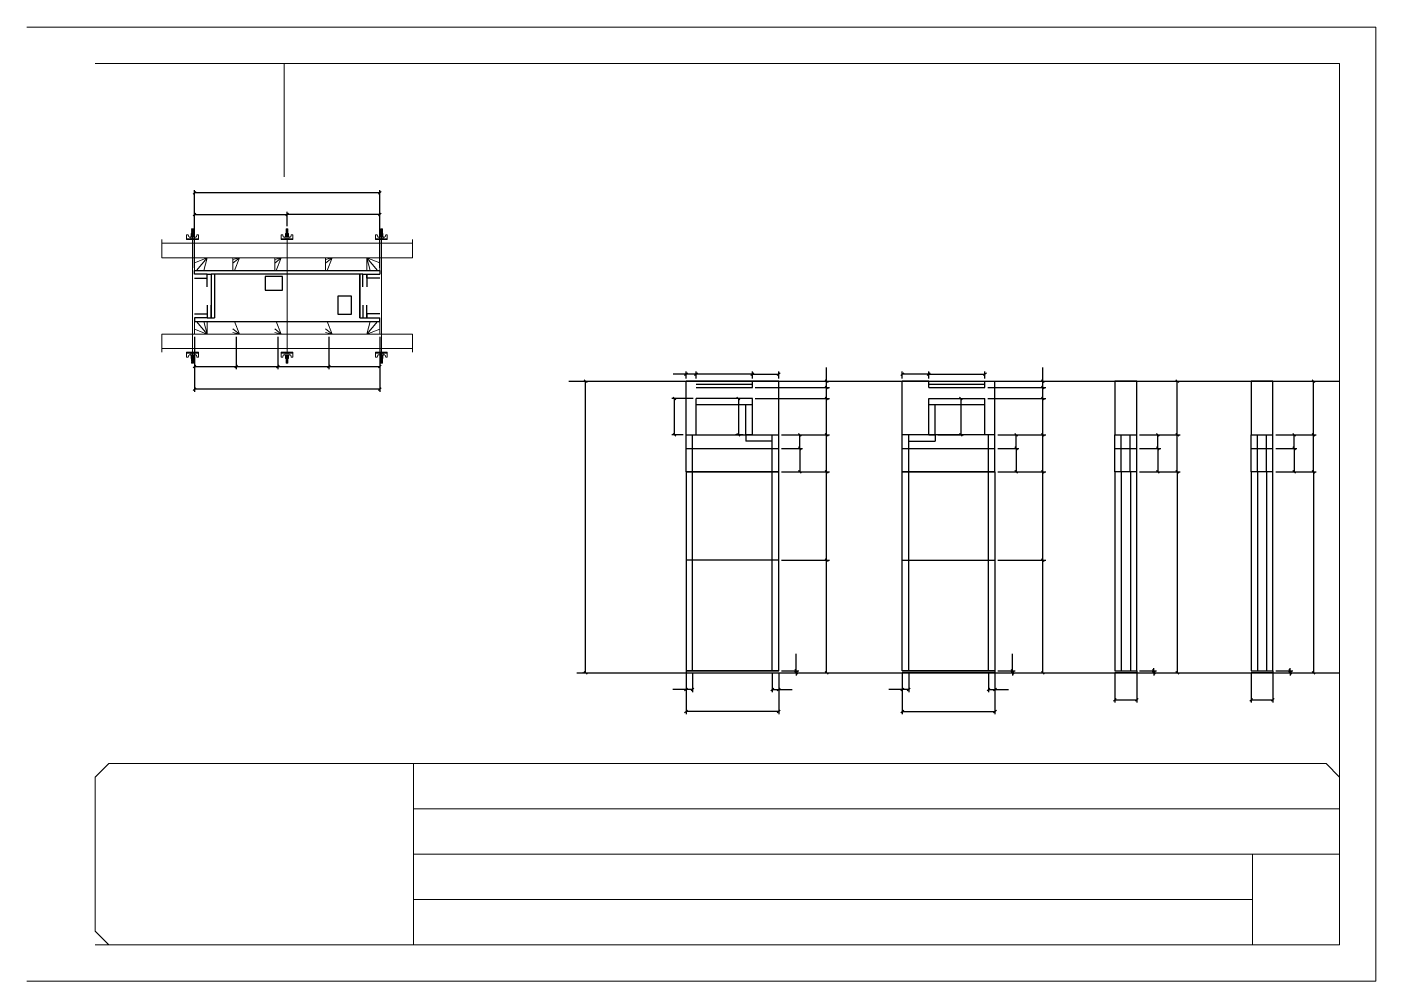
# Model space of a CAD drawing. Header units: metres. Extents: x 2743 to 7398, y 2660 to 3710.
# Drawn here: x 2743 to 4228, y 2660 to 3710 of the extents above; entities that cross this region are included whole.
import ezdxf

# ---------------------------------------------------------------- set-up
doc = ezdxf.new("R2010")
doc.units = ezdxf.units.M
for name, color, linetype in [('CHAPA', 7, 'Continuous'), ('COTA', 7, 'Continuous'), ('Hachura', 7, 'Continuous'), ('Madeira', 7, 'Continuous'), ('NIVEL 2° PAV.', 7, 'Continuous'), ('Nível', 7, 'Continuous'), ('Painéis', 7, 'Continuous'), ('Perfil Metálico', 7, 'Continuous'), ('SARR_2.2x7', 7, 'Continuous'), ('SARRAFO', 7, 'Continuous'), ('SARRAFO DE PRESSAO', 7, 'Continuous'), ('Texto Seção', 7, 'Continuous')]:
    doc.layers.add(name, color=color, linetype=linetype)

msp = doc.modelspace()

# ---------------------------------------------------------------- linework, layer by layer
at = {"color": 4, "lineweight": 25}
for p, q in [((3861.1, 3320.2), (3861.1, 3335)), ((3800.3, 3313.2), (3864.1, 3313.2)), ((3800.3, 3313.2), (3864.1, 3313.2)), ((3811.3, 3320.2), (3864.1, 3320.2)), ((3861.1, 3313.2), (3861.1, 3320.2)), ((3861.1, 3301.2), (3861.1, 3313.2)), ((3800.3, 3301.2), (3864.1, 3301.2))]:
    msp.add_line(p, q, dxfattribs=at)
at = {"color": 0, "lineweight": 25}
for p, q in [((3862.6, 3318.7), (3859.6, 3321.7)), ((3862.6, 3311.7), (3859.6, 3314.7)), ((3859.6, 3314.7), (3862.6, 3311.7)), ((3859.6, 3302.7), (3862.6, 3299.7))]:
    msp.add_line(p, q, dxfattribs=at)
at = {"layer": 'CHAPA', "color": 1, "lineweight": 25}
for points in [[(2927, 3437.9), (2927, 3441.9), (3131, 3441.9), (3131, 3437.9)], [(2927, 3437.9), (2927, 3441.9), (3131, 3441.9), (3131, 3437.9)], [(2949, 3437.9), (2945.4, 3437.9), (2945.4, 3389.9), (2949, 3389.9)], [(2949, 3437.9), (2945.4, 3437.9), (2945.4, 3389.9), (2949, 3389.9)], [(3112.6, 3437.9), (3109, 3437.9), (3109, 3389.9), (3112.6, 3389.9)], [(3112.6, 3437.9), (3109, 3437.9), (3109, 3389.9), (3112.6, 3389.9)], [(2927, 3389.9), (2927, 3385.9), (3131, 3385.9), (3131, 3389.9)], [(2927, 3389.9), (2927, 3385.9), (3131, 3385.9), (3131, 3389.9)]]:
    msp.add_lwpolyline(points, dxfattribs=at)
at = {"layer": 'COTA', "color": 0, "lineweight": 25}
for p, q in [((2928.5, 3528.8), (2925.5, 3525.8)), ((3129.5, 3525.8), (3132.5, 3528.8)), ((2928.5, 3505.1), (2925.5, 3502.1)), ((3030.5, 3505.1), (3027.5, 3502.1)), ((3027.5, 3502.1), (3030.5, 3505.1)), ((3129.5, 3502.1), (3132.5, 3505.1)), ((2928.5, 3337.8), (2925.5, 3334.8)), ((2971.5, 3334.8), (2974.5, 3337.8)), ((2974.5, 3337.8), (2971.5, 3334.8)), ((3017.5, 3334.8), (3020.5, 3337.8)), ((3020.5, 3337.8), (3017.5, 3334.8)), ((3073.5, 3334.8), (3076.5, 3337.8)), ((3076.5, 3337.8), (3073.5, 3334.8)), ((3129.5, 3334.8), (3132.5, 3337.8)), ((3469.7, 3329.2), (3466.7, 3326.2)), ((3477.7, 3326.2), (3480.7, 3329.2)), ((3480.7, 3329.2), (3477.7, 3326.2)), ((3539.7, 3326.2), (3542.7, 3329.2)), ((3542.7, 3329.2), (3539.7, 3326.2)), ((3568.7, 3326.2), (3571.7, 3329.2)), ((3707.8, 3329.2), (3704.8, 3326.2)), ((3733.8, 3326.2), (3736.8, 3329.2)), ((3736.8, 3329.2), (3733.8, 3326.2)), ((3795.8, 3326.2), (3798.8, 3329.2)), ((2928.5, 3312.8), (2925.5, 3309.8)), ((3129.5, 3309.8), (3132.5, 3312.8)), ((3624.5, 3318.7), (3621.5, 3321.7)), ((3624.5, 3311.7), (3621.5, 3314.7)), ((3621.5, 3314.7), (3624.5, 3311.7)), ((4010.5, 3318.7), (4007.5, 3321.7)), ((4160.5, 3318.7), (4157.5, 3321.7)), ((3456.9, 3299.7), (3453.9, 3302.7)), ((3527.3, 3299.7), (3524.3, 3302.7)), ((3624.5, 3299.7), (3621.5, 3302.7)), ((3621.5, 3302.7), (3624.5, 3299.7)), ((3772.1, 3299.7), (3769.1, 3302.7)), ((3862.6, 3299.7), (3859.6, 3302.7)), ((3453.9, 3262.7), (3456.9, 3259.7)), ((3524.3, 3262.7), (3527.3, 3259.7)), ((3621.5, 3262.7), (3624.5, 3259.7)), ((3769.1, 3262.7), (3772.1, 3259.7)), ((3859.6, 3262.7), (3862.6, 3259.7)), ((4007.5, 3262.7), (4010.5, 3259.7)), ((4157.5, 3262.7), (4160.5, 3259.7)), ((3624.5, 3218.7), (3621.5, 3221.7)), ((3862.6, 3218.7), (3859.6, 3221.7)), ((4010.5, 3218.7), (4007.5, 3221.7)), ((4160.5, 3218.7), (4157.5, 3221.7)), ((3621.5, 3124.7), (3624.5, 3121.7)), ((3624.5, 3121.7), (3621.5, 3124.7)), ((3859.6, 3124.7), (3862.6, 3121.7)), ((3862.6, 3121.7), (3859.6, 3124.7)), ((3587.9, 3002.7), (3590.9, 2999.7)), ((3590.9, 2997.7), (3587.9, 3000.7)), ((3621.5, 3000.7), (3624.5, 2997.7)), ((3826, 3002.7), (3829, 2999.7)), ((3829, 2997.7), (3826, 3000.7)), ((3859.6, 3000.7), (3862.6, 2997.7)), ((3981.7, 3002.7), (3984.7, 2999.7)), ((3984.7, 2997.7), (3981.7, 3000.7)), ((4007.5, 3000.7), (4010.5, 2997.7)), ((4131.7, 3002.7), (4134.7, 2999.7)), ((4134.7, 2997.7), (4131.7, 3000.7)), ((4157.5, 3000.7), (4160.5, 2997.7)), ((3469.7, 2982.2), (3466.7, 2979.2)), ((3473.7, 2979.2), (3476.7, 2982.2)), ((3564.7, 2982.2), (3561.7, 2979.2)), ((3568.7, 2979.2), (3571.7, 2982.2)), ((3707.8, 2982.2), (3704.8, 2979.2)), ((3711.8, 2979.2), (3714.8, 2982.2)), ((3802.8, 2982.2), (3799.8, 2979.2)), ((3806.8, 2979.2), (3809.8, 2982.2)), ((3941.8, 2970.8), (3938.8, 2967.8)), ((3962.8, 2967.8), (3965.8, 2970.8)), ((4091.8, 2970.8), (4088.8, 2967.8)), ((4112.8, 2967.8), (4115.8, 2970.8)), ((3469.7, 2958.1), (3466.7, 2955.1)), ((3568.7, 2955.1), (3571.7, 2958.1)), ((3707.8, 2958.1), (3704.8, 2955.1)), ((3806.8, 2955.1), (3809.8, 2958.1))]:
    msp.add_line(p, q, dxfattribs=at)
at = {"layer": 'COTA', "color": 241, "lineweight": 25}
for p, q in [((2927, 3444.9), (2927, 3530.3)), ((3131, 3527.3), (2927, 3527.3)), ((3131, 3444.9), (3131, 3530.3)), ((2927, 3478.9), (2927, 3506.6)), ((3029, 3490.7), (3029, 3506.6)), ((3029, 3490.7), (3029, 3506.6)), ((3131, 3478.9), (3131, 3506.6)), ((2927, 3503.6), (3029, 3503.6)), ((3131, 3503.6), (3029, 3503.6)), ((2927, 3368.9), (2927, 3308.3)), ((2927, 3368.9), (2927, 3333.3)), ((2973, 3368.9), (2973, 3333.3)), ((2973, 3368.9), (2973, 3333.3)), ((3019, 3368.9), (3019, 3333.3)), ((3019, 3368.9), (3019, 3333.3)), ((3075, 3368.9), (3075, 3333.3)), ((3075, 3368.9), (3075, 3333.3)), ((3131, 3368.9), (3131, 3308.3)), ((3131, 3368.9), (3131, 3333.3)), ((2927, 3336.3), (2973, 3336.3)), ((2973, 3336.3), (3019, 3336.3)), ((3019, 3336.3), (3075, 3336.3)), ((3075, 3336.3), (3131, 3336.3)), ((3570.2, 3320.2), (3468.2, 3320.2)), ((3468.2, 3261.2), (3468.2, 3320.2)), ((3570.2, 3261.2), (3570.2, 3320.2)), ((3706.3, 3261.2), (3706.3, 3320.2)), ((3735.3, 3320.2), (3706.3, 3320.2)), ((3797.3, 3320.2), (3808.3, 3320.2)), ((3808.3, 3261.2), (3808.3, 3320.2)), ((3131, 3311.3), (2927, 3311.3))]:
    msp.add_line(p, q, dxfattribs=at)
at = {"layer": 'COTA', "color": 180, "lineweight": 25}
for p, q in [((3024.1, 3435.3), (3004.8, 3435.3)), ((3004.8, 3435.3), (3004.8, 3420.3)), ((3024.1, 3420.3), (3024.1, 3435.3)), ((3004.8, 3420.3), (3024.1, 3420.3)), ((3100, 3413.6), (3085, 3413.6)), ((3085, 3413.6), (3085, 3393.9)), ((3100, 3393.9), (3100, 3413.6)), ((3085, 3393.9), (3100, 3393.9))]:
    msp.add_line(p, q, dxfattribs=at)
at = {"layer": 'COTA', "color": 4, "lineweight": 25}
for p, q in [((3468.2, 3327.7), (3454.1, 3327.7)), ((3468.2, 3323.2), (3468.2, 3330.7)), ((3479.2, 3327.7), (3468.2, 3327.7)), ((3479.2, 3323.2), (3479.2, 3330.7)), ((3479.2, 3323.2), (3479.2, 3330.7)), ((3541.2, 3327.7), (3479.2, 3327.7)), ((3541.2, 3323.2), (3541.2, 3330.7)), ((3541.2, 3323.2), (3541.2, 3330.7)), ((3541.2, 3327.7), (3570.2, 3327.7)), ((3570.2, 3323.2), (3570.2, 3330.7)), ((3623, 3320.2), (3623, 3335)), ((3706.3, 3323.2), (3706.3, 3330.7)), ((3735.3, 3327.7), (3706.3, 3327.7)), ((3735.3, 3323.2), (3735.3, 3330.7)), ((3735.3, 3323.2), (3735.3, 3330.7)), ((3735.3, 3327.7), (3797.3, 3327.7)), ((3797.3, 3323.2), (3797.3, 3330.7)), ((3544.2, 3313.2), (3626, 3313.2)), ((3544.2, 3313.2), (3626, 3313.2)), ((3573.2, 3320.2), (3626, 3320.2)), ((3623, 3313.2), (3623, 3320.2)), ((3623, 3301.2), (3623, 3313.2)), ((3967.3, 3320.2), (4012, 3320.2)), ((4009, 3261.2), (4009, 3320.2)), ((4117.3, 3320.2), (4162, 3320.2)), ((4159, 3261.2), (4159, 3320.2)), ((3476.2, 3301.2), (3452.4, 3301.2)), ((3455.4, 3261.2), (3455.4, 3301.2)), ((3538.2, 3301.2), (3522.8, 3301.2)), ((3525.8, 3301.2), (3525.8, 3261.2)), ((3544.2, 3301.2), (3626, 3301.2)), ((3544.2, 3301.2), (3626, 3301.2)), ((3623, 3261.2), (3623, 3301.2)), ((3738.3, 3301.2), (3773.6, 3301.2)), ((3770.6, 3301.2), (3770.6, 3261.2)), ((3800.3, 3301.2), (3864.1, 3301.2)), ((3861.1, 3261.2), (3861.1, 3301.2)), ((3465.2, 3261.2), (3452.4, 3261.2)), ((3531.2, 3261.2), (3522.8, 3261.2)), ((3573.2, 3261.2), (3626, 3261.2)), ((3745.3, 3261.2), (3773.6, 3261.2)), ((3811.3, 3261.2), (3864.1, 3261.2)), ((3967.3, 3261.2), (4012, 3261.2)), ((4117.3, 3261.2), (4162, 3261.2)), ((3573.2, 3220.2), (3626, 3220.2)), ((3623, 3123.2), (3623, 3220.2)), ((3811.3, 3220.2), (3864.1, 3220.2)), ((3861.1, 3123.2), (3861.1, 3220.2)), ((3967.3, 3220.2), (4012, 3220.2)), ((4009, 3220.2), (4009, 2999.2)), ((4117.3, 3220.2), (4162, 3220.2)), ((4159, 3220.2), (4159, 2999.2)), ((3573.2, 3123.2), (3626, 3123.2)), ((3573.2, 3123.2), (3626, 3123.2)), ((3623, 2999.2), (3623, 3123.2)), ((3811.3, 3123.2), (3864.1, 3123.2)), ((3811.3, 3123.2), (3864.1, 3123.2)), ((3861.1, 2999.2), (3861.1, 3123.2)), ((3589.4, 3001.2), (3589.4, 3020)), ((3827.5, 3001.2), (3827.5, 3020)), ((3573.2, 3001.2), (3592.4, 3001.2)), ((3589.4, 2999.2), (3589.4, 3001.2)), ((3811.3, 3001.2), (3830.5, 3001.2)), ((3827.5, 2999.2), (3827.5, 3001.2)), ((3967.3, 3001.2), (3986.2, 3001.2)), ((3983.2, 3001.2), (3983.2, 3004.2)), ((3983.2, 2999.2), (3983.2, 3001.2)), ((4117.3, 3001.2), (4136.2, 3001.2)), ((4133.2, 3001.2), (4133.2, 3004.2)), ((4133.2, 2999.2), (4133.2, 3001.2)), ((3468.2, 2998.2), (3468.2, 2953.6)), ((3468.2, 2996.2), (3468.2, 2977.7)), ((3475.2, 2998.2), (3475.2, 2977.7)), ((3563.2, 2998.2), (3563.2, 2977.7)), ((3570.2, 2998.2), (3570.2, 2953.6)), ((3570.2, 2996.2), (3570.2, 2977.7)), ((3573.2, 2999.2), (3592.4, 2999.2)), ((3573.2, 2999.2), (3626, 2999.2)), ((3589.4, 2999.2), (3589.4, 2996.2)), ((3706.3, 2998.2), (3706.3, 2953.6)), ((3706.3, 2996.2), (3706.3, 2977.7)), ((3713.3, 2998.2), (3713.3, 2977.7)), ((3801.3, 2998.2), (3801.3, 2977.7)), ((3808.3, 2998.2), (3808.3, 2953.6)), ((3808.3, 2996.2), (3808.3, 2977.7)), ((3811.3, 2999.2), (3830.5, 2999.2)), ((3811.3, 2999.2), (3864.1, 2999.2)), ((3827.5, 2999.2), (3827.5, 2996.2)), ((3940.3, 2998.2), (3940.3, 2966.3)), ((3964.3, 2998.2), (3964.3, 2966.3)), ((3967.3, 2999.2), (3986.2, 2999.2)), ((3967.3, 2999.2), (4012, 2999.2)), ((3983.2, 2999.2), (3983.2, 2996.2)), ((4090.3, 2998.2), (4090.3, 2966.3)), ((4114.3, 2998.2), (4114.3, 2966.3)), ((4117.3, 2999.2), (4136.2, 2999.2)), ((4117.3, 2999.2), (4162, 2999.2)), ((4133.2, 2999.2), (4133.2, 2996.2)), ((3468.2, 2980.7), (3453.5, 2980.7)), ((3475.2, 2980.7), (3468.2, 2980.7)), ((3563.2, 2980.7), (3570.2, 2980.7)), ((3570.2, 2980.7), (3584.9, 2980.7)), ((3706.3, 2980.7), (3691.6, 2980.7)), ((3713.3, 2980.7), (3706.3, 2980.7)), ((3801.3, 2980.7), (3808.3, 2980.7)), ((3808.3, 2980.7), (3823, 2980.7)), ((3570.2, 2956.6), (3468.2, 2956.6)), ((3706.3, 2956.6), (3808.3, 2956.6)), ((3940.3, 2969.3), (3964.3, 2969.3)), ((4090.3, 2969.3), (4114.3, 2969.3))]:
    msp.add_line(p, q, dxfattribs=at)
at = {"layer": 'COTA', "color": 241, "lineweight": 25}
for points in [[(3964.3, 3261.2), (3964.3, 3320.2), (3940.3, 3320.2), (3940.3, 3261.2)], [(4114.3, 3261.2), (4114.3, 3320.2), (4090.3, 3320.2), (4090.3, 3261.2)]]:
    msp.add_lwpolyline(points, dxfattribs=at)
at = {"layer": 'Hachura', "color": 0, "lineweight": 9}
for p, q in [((2918.5, 3475.9), (2918.5, 3481)), ((2918.5, 3481), (2920.2, 3481)), ((2918.5, 3476.8), (2931.4, 3476.8)), ((2918.5, 3476.8), (2923.7, 3476.8)), ((2931.4, 3475.9), (2918.5, 3475.9)), ((2918.7, 3476.8), (2918.7, 3475.9)), ((2918.9, 3476.8), (2918.9, 3475.9)), ((2919.2, 3476.8), (2919.2, 3475.9)), ((2919.7, 3476.8), (2919.7, 3475.9)), ((2920.2, 3481), (2920.8, 3478.8)), ((2920.5, 3476.8), (2920.5, 3475.9)), ((2921.1, 3478.6), (2923, 3478.6)), ((2921.9, 3476.8), (2921.9, 3475.9)), ((2930.5, 3475.9), (2922.6, 3475.9)), ((2923, 3479.4), (2926.9, 3479.4)), ((2923, 3476.8), (2923, 3479.4)), ((2925, 3476.8), (2923, 3476.8)), ((2926.6, 3482.6), (2923.3, 3482.6)), ((2923.3, 3482.6), (2923.3, 3479.4)), ((2926.6, 3482.5), (2923.3, 3482.5)), ((2923.7, 3476.8), (2924.3, 3476.8)), ((2926, 3485.6), (2923.8, 3486.7)), ((2926, 3484.5), (2923.8, 3485.5)), ((2926, 3483.3), (2923.8, 3484.4)), ((2925.1, 3482.6), (2923.8, 3483.2)), ((2923.9, 3487.4), (2924.3, 3487.7)), ((2923.9, 3487), (2923.9, 3487.4)), ((2925.9, 3487.4), (2923.9, 3487.4)), ((2923.9, 3487), (2925.9, 3486.1)), ((2923.9, 3487), (2926, 3485.9)), ((2923.9, 3487), (2925.9, 3486.1)), ((2923.9, 3485.9), (2923.9, 3486.5)), ((2925.9, 3485.6), (2923.9, 3486.5)), ((2923.9, 3485.9), (2925.9, 3484.9)), ((2923.9, 3485.8), (2926, 3484.7)), ((2923.9, 3484.7), (2923.9, 3485.4)), ((2925.9, 3484.4), (2923.9, 3485.4)), ((2923.9, 3485.2), (2923.9, 3485.4)), ((2923.9, 3484.7), (2925.9, 3483.8)), ((2923.9, 3484.6), (2926, 3483.5)), ((2923.9, 3483.6), (2923.9, 3484.2)), ((2925.9, 3483.2), (2923.9, 3484.2)), ((2923.9, 3483.6), (2925.9, 3482.6)), ((2924.8, 3482.6), (2923.9, 3483)), ((2923.9, 3482.6), (2923.9, 3483)), ((2924, 3476.5), (2924, 3476.7)), ((2924, 3476), (2924, 3476.5)), ((2924.3, 3487.7), (2925.5, 3487.7)), ((2924.3, 3482.6), (2924.3, 3479.4)), ((2925.9, 3486.7), (2924.6, 3487.4)), ((2924.7, 3476.8), (2924.7, 3478.8)), ((2926, 3486.8), (2924.8, 3487.4)), ((2925, 3476.8), (2925, 3475.9)), ((2925.2, 3478.8), (2925.2, 3476.8)), ((2925.4, 3487.4), (2926, 3487)), ((2925.9, 3487.4), (2925.5, 3487.7)), ((2925.6, 3487.4), (2925.9, 3487.2)), ((2925.9, 3486.7), (2925.9, 3486.1)), ((2925.9, 3484.9), (2925.9, 3485.6)), ((2925.9, 3484.2), (2925.9, 3484.4)), ((2925.9, 3484.2), (2925.9, 3483.8)), ((2925.9, 3483.2), (2925.9, 3482.6)), ((2925.9, 3482.6), (2925.9, 3479.4)), ((2925.9, 3476.7), (2925.9, 3476.2)), ((2926.6, 3479.4), (2926.6, 3482.6)), ((2926.9, 3479.4), (2926.6, 3479.4)), ((2926.9, 3479.4), (2926.6, 3479.4)), ((2926.9, 3479.4), (2926.9, 3476.8)), ((2928.8, 3478.6), (2926.9, 3478.6)), ((2928, 3476.8), (2928, 3475.9)), ((2929.7, 3481), (2929.2, 3478.8)), ((2929.4, 3476.8), (2929.4, 3475.9)), ((2931.4, 3481), (2929.7, 3481)), ((2930.3, 3476.8), (2930.3, 3475.9)), ((2930.7, 3476.8), (2930.7, 3475.9)), ((2931.1, 3476.8), (2931.1, 3475.9)), ((2931.3, 3476.8), (2931.3, 3475.9)), ((2931.4, 3476.8), (2931.4, 3481)), ((2931.4, 3476.8), (2931.4, 3475.9)), ((3022.5, 3475.9), (3022.5, 3481)), ((3022.5, 3481), (3024.2, 3481)), ((3022.5, 3476.8), (3035.4, 3476.8)), ((3022.5, 3476.8), (3027.7, 3476.8)), ((3035.4, 3475.9), (3022.5, 3475.9)), ((3022.7, 3476.8), (3022.7, 3475.9)), ((3022.9, 3476.8), (3022.9, 3475.9)), ((3023.2, 3476.8), (3023.2, 3475.9)), ((3023.7, 3476.8), (3023.7, 3475.9)), ((3024.2, 3481), (3024.8, 3478.8)), ((3024.5, 3476.8), (3024.5, 3475.9)), ((3025.1, 3478.6), (3027, 3478.6)), ((3025.9, 3476.8), (3025.9, 3475.9)), ((3034.5, 3475.9), (3026.6, 3475.9)), ((3027, 3479.4), (3030.9, 3479.4)), ((3027, 3476.8), (3027, 3479.4)), ((3029, 3476.8), (3027, 3476.8)), ((3030.6, 3482.6), (3027.3, 3482.6)), ((3027.3, 3482.6), (3027.3, 3479.4)), ((3030.6, 3482.5), (3027.3, 3482.5)), ((3027.7, 3476.8), (3028.3, 3476.8)), ((3030, 3485.6), (3027.8, 3486.7)), ((3030, 3484.5), (3027.8, 3485.5)), ((3030, 3483.3), (3027.8, 3484.4)), ((3029.1, 3482.6), (3027.8, 3483.2)), ((3027.9, 3487.4), (3028.3, 3487.7)), ((3027.9, 3487), (3027.9, 3487.4)), ((3029.9, 3487.4), (3027.9, 3487.4)), ((3027.9, 3487), (3029.9, 3486.1)), ((3027.9, 3487), (3030, 3485.9)), ((3027.9, 3487), (3029.9, 3486.1)), ((3027.9, 3485.9), (3027.9, 3486.5)), ((3029.9, 3485.6), (3027.9, 3486.5)), ((3027.9, 3485.9), (3029.9, 3484.9)), ((3027.9, 3485.8), (3030, 3484.7)), ((3027.9, 3484.7), (3027.9, 3485.4)), ((3029.9, 3484.4), (3027.9, 3485.4)), ((3027.9, 3485.2), (3027.9, 3485.4)), ((3027.9, 3484.7), (3029.9, 3483.8)), ((3027.9, 3484.6), (3030, 3483.5)), ((3027.9, 3483.6), (3027.9, 3484.2)), ((3029.9, 3483.2), (3027.9, 3484.2)), ((3027.9, 3483.6), (3029.9, 3482.6)), ((3028.8, 3482.6), (3027.9, 3483)), ((3027.9, 3482.6), (3027.9, 3483)), ((3028, 3476.5), (3028, 3476.7)), ((3028, 3476), (3028, 3476.5)), ((3028.3, 3487.7), (3029.5, 3487.7)), ((3028.3, 3482.6), (3028.3, 3479.4)), ((3029.9, 3486.7), (3028.6, 3487.4)), ((3028.7, 3476.8), (3028.7, 3478.8)), ((3030, 3486.8), (3028.8, 3487.4)), ((3029, 3476.8), (3029, 3475.9)), ((3029.2, 3478.8), (3029.2, 3476.8)), ((3029.4, 3487.4), (3030, 3487)), ((3029.9, 3487.4), (3029.5, 3487.7)), ((3029.6, 3487.4), (3029.9, 3487.2)), ((3029.9, 3486.7), (3029.9, 3486.1)), ((3029.9, 3484.9), (3029.9, 3485.6)), ((3029.9, 3484.2), (3029.9, 3484.4)), ((3029.9, 3484.2), (3029.9, 3483.8)), ((3029.9, 3483.2), (3029.9, 3482.6)), ((3029.9, 3482.6), (3029.9, 3479.4)), ((3029.9, 3476.7), (3029.9, 3476.2)), ((3030.6, 3479.4), (3030.6, 3482.6)), ((3030.9, 3479.4), (3030.6, 3479.4)), ((3030.9, 3479.4), (3030.6, 3479.4)), ((3030.9, 3479.4), (3030.9, 3476.8)), ((3032.8, 3478.6), (3030.9, 3478.6)), ((3032, 3476.8), (3032, 3475.9)), ((3033.7, 3481), (3033.2, 3478.8)), ((3033.4, 3476.8), (3033.4, 3475.9)), ((3035.4, 3481), (3033.7, 3481)), ((3034.3, 3476.8), (3034.3, 3475.9)), ((3034.7, 3476.8), (3034.7, 3475.9)), ((3035.1, 3476.8), (3035.1, 3475.9)), ((3035.3, 3476.8), (3035.3, 3475.9)), ((3035.4, 3476.8), (3035.4, 3481)), ((3035.4, 3476.8), (3035.4, 3475.9)), ((3126.5, 3476.8), (3126.5, 3481)), ((3126.5, 3481), (3128.2, 3481)), ((3139.4, 3476.8), (3126.5, 3476.8)), ((3126.5, 3476.8), (3126.5, 3475.9)), ((3126.5, 3475.9), (3139.4, 3475.9)), ((3126.7, 3476.8), (3126.7, 3475.9)), ((3126.9, 3476.8), (3126.9, 3475.9)), ((3127.2, 3476.8), (3127.2, 3475.9)), ((3127.5, 3475.9), (3135.3, 3475.9)), ((3127.7, 3476.8), (3127.7, 3475.9)), ((3128.2, 3481), (3128.8, 3478.8)), ((3128.5, 3476.8), (3128.5, 3475.9)), ((3129.1, 3478.6), (3131, 3478.6)), ((3129.9, 3476.8), (3129.9, 3475.9)), ((3134.9, 3479.4), (3131, 3479.4)), ((3131, 3479.4), (3131, 3476.8)), ((3131, 3479.4), (3131.3, 3479.4)), ((3131, 3479.4), (3131.3, 3479.4)), ((3131.3, 3482.6), (3134.6, 3482.6)), ((3131.3, 3479.4), (3131.3, 3482.6)), ((3131.3, 3482.5), (3134.6, 3482.5)), ((3132.6, 3487.4), (3131.9, 3487)), ((3134.1, 3487), (3131.9, 3485.9)), ((3134.1, 3485.8), (3131.9, 3484.7)), ((3134.1, 3484.6), (3131.9, 3483.5)), ((3132, 3486.8), (3133.1, 3487.4)), ((3132, 3485.6), (3134.1, 3486.7)), ((3132, 3484.5), (3134.1, 3485.5)), ((3132, 3483.3), (3134.1, 3484.4)), ((3132, 3476.7), (3132, 3476.2)), ((3132.1, 3487.4), (3132.4, 3487.7)), ((3132.3, 3487.4), (3132.1, 3487.2)), ((3132.1, 3486.7), (3133.4, 3487.4)), ((3132.1, 3487.4), (3134, 3487.4)), ((3134, 3487), (3132.1, 3486.1)), ((3134, 3487), (3132.1, 3486.1)), ((3132.1, 3486.7), (3132.1, 3486.1)), ((3132.1, 3485.6), (3134, 3486.5)), ((3134, 3485.9), (3132.1, 3484.9)), ((3132.1, 3484.9), (3132.1, 3485.6)), ((3132.1, 3484.4), (3134, 3485.4)), ((3134, 3484.7), (3132.1, 3483.8)), ((3132.1, 3484.2), (3132.1, 3484.4)), ((3132.1, 3484.2), (3132.1, 3483.8)), ((3132.1, 3483.2), (3134, 3484.2)), ((3134, 3483.6), (3132.1, 3482.6)), ((3132.1, 3483.2), (3132.1, 3482.6)), ((3132.1, 3482.6), (3132.1, 3479.4)), ((3133.7, 3487.7), (3132.4, 3487.7)), ((3132.8, 3482.6), (3134.1, 3483.2)), ((3132.8, 3478.8), (3132.8, 3476.8)), ((3133, 3476.8), (3134.9, 3476.8)), ((3133, 3476.8), (3133, 3475.9)), ((3133.1, 3482.6), (3134, 3483)), ((3133.3, 3476.8), (3133.3, 3478.8)), ((3133.6, 3482.6), (3133.6, 3479.4)), ((3134.3, 3476.8), (3133.6, 3476.8)), ((3134, 3487.4), (3133.7, 3487.7)), ((3133.9, 3476.5), (3133.9, 3476.7)), ((3133.9, 3476), (3133.9, 3476.5)), ((3134, 3487), (3134, 3487.4)), ((3134, 3485.9), (3134, 3486.5)), ((3134, 3484.7), (3134, 3485.4)), ((3134, 3485.2), (3134, 3485.4)), ((3134, 3483.6), (3134, 3484.2)), ((3134, 3482.6), (3134, 3483)), ((3139.4, 3476.8), (3134.3, 3476.8)), ((3134.6, 3482.6), (3134.6, 3479.4)), ((3134.9, 3476.8), (3134.9, 3479.4)), ((3136.8, 3478.6), (3134.9, 3478.6)), ((3136, 3476.8), (3136, 3475.9)), ((3137.7, 3481), (3137.2, 3478.8)), ((3137.4, 3476.8), (3137.4, 3475.9)), ((3139.4, 3481), (3137.7, 3481)), ((3138.3, 3476.8), (3138.3, 3475.9)), ((3138.7, 3476.8), (3138.7, 3475.9)), ((3139.1, 3476.8), (3139.1, 3475.9)), ((3139.3, 3476.8), (3139.3, 3475.9)), ((3139.4, 3475.9), (3139.4, 3481)), ((2931.4, 3351.9), (2918.5, 3351.9)), ((2918.5, 3351.9), (2918.5, 3346.7)), ((2918.5, 3351), (2931.4, 3351)), ((2918.5, 3351), (2923.7, 3351)), ((2918.5, 3346.7), (2920.2, 3346.7)), ((2918.7, 3351), (2918.7, 3351.9)), ((2918.9, 3351), (2918.9, 3351.9)), ((2919.2, 3351), (2919.2, 3351.9)), ((2919.7, 3351), (2919.7, 3351.9)), ((2920.2, 3346.7), (2920.8, 3348.9)), ((2920.5, 3351), (2920.5, 3351.9)), ((2921.1, 3349.2), (2923, 3349.2)), ((2921.9, 3351), (2921.9, 3351.9)), ((2930.5, 3351.9), (2922.6, 3351.9)), ((2925, 3351), (2923, 3351)), ((2923, 3351), (2923, 3348.4)), ((2923, 3348.4), (2926.9, 3348.4)), ((2923.3, 3345.2), (2923.3, 3348.4)), ((2926.6, 3345.2), (2923.3, 3345.2)), ((2926.6, 3345.2), (2923.3, 3345.2)), ((2923.7, 3351), (2924.3, 3351)), ((2925.1, 3345.2), (2923.8, 3344.5)), ((2926, 3344.5), (2923.8, 3343.4)), ((2926, 3343.3), (2923.8, 3342.2)), ((2926, 3342.1), (2923.8, 3341.1)), ((2923.9, 3344.2), (2925.9, 3345.2)), ((2924.8, 3345.2), (2923.9, 3344.7)), ((2923.9, 3345.2), (2923.9, 3344.7)), ((2925.9, 3344.5), (2923.9, 3343.6)), ((2923.9, 3344.2), (2923.9, 3343.6)), ((2923.9, 3343.1), (2926, 3344.2)), ((2923.9, 3343.1), (2925.9, 3344)), ((2925.9, 3343.4), (2923.9, 3342.4)), ((2923.9, 3343.1), (2923.9, 3342.4)), ((2923.9, 3342), (2926, 3343.1)), ((2923.9, 3341.9), (2925.9, 3342.9)), ((2923.9, 3342.6), (2923.9, 3342.4)), ((2925.9, 3342.2), (2923.9, 3341.2)), ((2923.9, 3341.9), (2923.9, 3341.2)), ((2923.9, 3340.8), (2926, 3341.9)), ((2923.9, 3340.7), (2925.9, 3341.7)), ((2923.9, 3340.7), (2925.9, 3341.7)), ((2924, 3351.7), (2924, 3351.3)), ((2924, 3351.3), (2924, 3351.1)), ((2924.3, 3345.2), (2924.3, 3348.4)), ((2924.7, 3351), (2924.7, 3349)), ((2925, 3351), (2925, 3351.9)), ((2925.2, 3349), (2925.2, 3351)), ((2925.9, 3351.1), (2925.9, 3351.5)), ((2925.9, 3345.2), (2925.9, 3348.4)), ((2925.9, 3344.5), (2925.9, 3345.2)), ((2925.9, 3343.6), (2925.9, 3344)), ((2925.9, 3343.6), (2925.9, 3343.4)), ((2925.9, 3342.9), (2925.9, 3342.2)), ((2925.9, 3341.1), (2925.9, 3341.7)), ((2926.6, 3348.4), (2926.6, 3345.2)), ((2926.9, 3348.4), (2926.6, 3348.4)), ((2926.9, 3348.4), (2926.6, 3348.4)), ((2926.9, 3348.4), (2926.9, 3351)), ((2928.8, 3349.2), (2926.9, 3349.2)), ((2928, 3351), (2928, 3351.9)), ((2929.7, 3346.7), (2929.2, 3348.9)), ((2929.4, 3351), (2929.4, 3351.9)), ((2931.4, 3346.7), (2929.7, 3346.7)), ((2930.3, 3351), (2930.3, 3351.9)), ((2930.7, 3351), (2930.7, 3351.9)), ((2931.1, 3351), (2931.1, 3351.9)), ((2931.3, 3351), (2931.3, 3351.9)), ((2931.4, 3351), (2931.4, 3351.9)), ((2931.4, 3351), (2931.4, 3346.7)), ((3035.4, 3351.9), (3022.5, 3351.9)), ((3022.5, 3351.9), (3022.5, 3346.7)), ((3022.5, 3351), (3035.4, 3351)), ((3022.5, 3351), (3027.7, 3351)), ((3022.5, 3346.7), (3024.2, 3346.7)), ((3022.7, 3351), (3022.7, 3351.9)), ((3022.9, 3351), (3022.9, 3351.9)), ((3023.2, 3351), (3023.2, 3351.9)), ((3023.7, 3351), (3023.7, 3351.9)), ((3024.2, 3346.7), (3024.8, 3348.9)), ((3024.5, 3351), (3024.5, 3351.9)), ((3025.1, 3349.2), (3027, 3349.2)), ((3025.9, 3351), (3025.9, 3351.9)), ((3034.5, 3351.9), (3026.6, 3351.9)), ((3029, 3351), (3027, 3351)), ((3027, 3351), (3027, 3348.4)), ((3027, 3348.4), (3030.9, 3348.4)), ((3027.3, 3345.2), (3027.3, 3348.4)), ((3030.6, 3345.2), (3027.3, 3345.2)), ((3030.6, 3345.2), (3027.3, 3345.2)), ((3027.7, 3351), (3028.3, 3351)), ((3029.1, 3345.2), (3027.8, 3344.5)), ((3030, 3344.5), (3027.8, 3343.4)), ((3030, 3343.3), (3027.8, 3342.2)), ((3030, 3342.1), (3027.8, 3341.1)), ((3027.9, 3344.2), (3029.9, 3345.2)), ((3028.8, 3345.2), (3027.9, 3344.7)), ((3027.9, 3345.2), (3027.9, 3344.7)), ((3029.9, 3344.5), (3027.9, 3343.6)), ((3027.9, 3344.2), (3027.9, 3343.6)), ((3027.9, 3343.1), (3030, 3344.2)), ((3027.9, 3343.1), (3029.9, 3344)), ((3029.9, 3343.4), (3027.9, 3342.4)), ((3027.9, 3343.1), (3027.9, 3342.4)), ((3027.9, 3342), (3030, 3343.1)), ((3027.9, 3341.9), (3029.9, 3342.9)), ((3027.9, 3342.6), (3027.9, 3342.4)), ((3029.9, 3342.2), (3027.9, 3341.2)), ((3027.9, 3341.9), (3027.9, 3341.2)), ((3027.9, 3340.8), (3030, 3341.9)), ((3027.9, 3340.7), (3029.9, 3341.7)), ((3027.9, 3340.7), (3029.9, 3341.7)), ((3028, 3351.7), (3028, 3351.3)), ((3028, 3351.3), (3028, 3351.1)), ((3028.3, 3345.2), (3028.3, 3348.4)), ((3028.7, 3351), (3028.7, 3349)), ((3029, 3351), (3029, 3351.9)), ((3029.2, 3349), (3029.2, 3351)), ((3029.9, 3351.1), (3029.9, 3351.5)), ((3029.9, 3345.2), (3029.9, 3348.4)), ((3029.9, 3344.5), (3029.9, 3345.2)), ((3029.9, 3343.6), (3029.9, 3344)), ((3029.9, 3343.6), (3029.9, 3343.4)), ((3029.9, 3342.9), (3029.9, 3342.2)), ((3029.9, 3341.1), (3029.9, 3341.7)), ((3030.6, 3348.4), (3030.6, 3345.2)), ((3030.9, 3348.4), (3030.6, 3348.4)), ((3030.9, 3348.4), (3030.6, 3348.4)), ((3030.9, 3348.4), (3030.9, 3351)), ((3032.8, 3349.2), (3030.9, 3349.2)), ((3032, 3351), (3032, 3351.9)), ((3033.7, 3346.7), (3033.2, 3348.9)), ((3033.4, 3351), (3033.4, 3351.9)), ((3035.4, 3346.7), (3033.7, 3346.7)), ((3034.3, 3351), (3034.3, 3351.9)), ((3034.7, 3351), (3034.7, 3351.9)), ((3035.1, 3351), (3035.1, 3351.9)), ((3035.3, 3351), (3035.3, 3351.9)), ((3035.4, 3351), (3035.4, 3351.9)), ((3035.4, 3351), (3035.4, 3346.7)), ((3126.5, 3351.9), (3139.4, 3351.9)), ((3126.5, 3351), (3126.5, 3351.9)), ((3139.4, 3351), (3126.5, 3351)), ((3126.5, 3351), (3126.5, 3346.7)), ((3126.5, 3346.7), (3128.2, 3346.7)), ((3126.7, 3351), (3126.7, 3351.9)), ((3126.9, 3351), (3126.9, 3351.9)), ((3127.2, 3351), (3127.2, 3351.9)), ((3127.5, 3351.9), (3135.3, 3351.9)), ((3127.7, 3351), (3127.7, 3351.9)), ((3128.2, 3346.7), (3128.8, 3348.9)), ((3128.5, 3351), (3128.5, 3351.9)), ((3129.1, 3349.2), (3131, 3349.2)), ((3129.9, 3351), (3129.9, 3351.9)), ((3131, 3348.4), (3131, 3351)), ((3134.9, 3348.4), (3131, 3348.4)), ((3131, 3348.4), (3131.3, 3348.4)), ((3131, 3348.4), (3131.3, 3348.4)), ((3131.3, 3348.4), (3131.3, 3345.2)), ((3131.3, 3345.2), (3134.6, 3345.2)), ((3131.3, 3345.2), (3134.6, 3345.2)), ((3134.1, 3343.1), (3131.9, 3344.2)), ((3134.1, 3342), (3131.9, 3343.1)), ((3134.1, 3340.8), (3131.9, 3341.9)), ((3132, 3351.1), (3132, 3351.5)), ((3132, 3344.5), (3134.1, 3343.4)), ((3132, 3343.3), (3134.1, 3342.2)), ((3132, 3342.1), (3134.1, 3341.1)), ((3132.1, 3345.2), (3132.1, 3348.4)), ((3132.1, 3344.5), (3132.1, 3345.2)), ((3134, 3344.2), (3132.1, 3345.2)), ((3132.1, 3344.5), (3134, 3343.6)), ((3132.1, 3343.6), (3132.1, 3344)), ((3134, 3343.1), (3132.1, 3344)), ((3132.1, 3343.6), (3132.1, 3343.4)), ((3132.1, 3343.4), (3134, 3342.4)), ((3132.1, 3342.9), (3132.1, 3342.2)), ((3134, 3341.9), (3132.1, 3342.9)), ((3132.1, 3342.2), (3134, 3341.2)), ((3134, 3340.7), (3132.1, 3341.7)), ((3132.1, 3341.1), (3132.1, 3341.7)), ((3134, 3340.7), (3132.1, 3341.7)), ((3132.8, 3349), (3132.8, 3351)), ((3132.8, 3345.2), (3134.1, 3344.5)), ((3133, 3351), (3133, 3351.9)), ((3133, 3351), (3134.9, 3351)), ((3133.1, 3345.2), (3134, 3344.7)), ((3133.3, 3351), (3133.3, 3349)), ((3134.3, 3351), (3133.6, 3351)), ((3133.6, 3345.2), (3133.6, 3348.4)), ((3133.9, 3351.7), (3133.9, 3351.3)), ((3133.9, 3351.3), (3133.9, 3351.1)), ((3134, 3345.2), (3134, 3344.7)), ((3134, 3344.2), (3134, 3343.6)), ((3134, 3343.1), (3134, 3342.4)), ((3134, 3342.6), (3134, 3342.4)), ((3134, 3341.9), (3134, 3341.2)), ((3139.4, 3351), (3134.3, 3351)), ((3134.6, 3345.2), (3134.6, 3348.4)), ((3134.9, 3351), (3134.9, 3348.4)), ((3136.8, 3349.2), (3134.9, 3349.2)), ((3136, 3351), (3136, 3351.9)), ((3137.7, 3346.7), (3137.2, 3348.9)), ((3137.4, 3351), (3137.4, 3351.9)), ((3139.4, 3346.7), (3137.7, 3346.7)), ((3138.3, 3351), (3138.3, 3351.9)), ((3138.7, 3351), (3138.7, 3351.9)), ((3139.1, 3351), (3139.1, 3351.9)), ((3139.3, 3351), (3139.3, 3351.9)), ((3139.4, 3351.9), (3139.4, 3346.7)), ((2923.9, 3340.7), (2923.9, 3340.4)), ((2923.9, 3340.4), (2924.3, 3340.1)), ((2925.9, 3340.4), (2923.9, 3340.4)), ((2924.3, 3340.1), (2925.5, 3340.1)), ((2925.9, 3341.1), (2924.6, 3340.4)), ((2926, 3341), (2924.8, 3340.4)), ((2925.4, 3340.4), (2926, 3340.7)), ((2925.9, 3340.4), (2925.5, 3340.1)), ((2925.6, 3340.4), (2925.9, 3340.5)), ((3027.9, 3340.7), (3027.9, 3340.4)), ((3027.9, 3340.4), (3028.3, 3340.1)), ((3029.9, 3340.4), (3027.9, 3340.4)), ((3028.3, 3340.1), (3029.5, 3340.1)), ((3029.9, 3341.1), (3028.6, 3340.4)), ((3030, 3341), (3028.8, 3340.4)), ((3029.4, 3340.4), (3030, 3340.7)), ((3029.9, 3340.4), (3029.5, 3340.1)), ((3029.6, 3340.4), (3029.9, 3340.5)), ((3132.6, 3340.4), (3131.9, 3340.7)), ((3132, 3341), (3133.1, 3340.4)), ((3132.1, 3341.1), (3133.4, 3340.4)), ((3132.3, 3340.4), (3132.1, 3340.5)), ((3132.1, 3340.4), (3132.4, 3340.1)), ((3132.1, 3340.4), (3134, 3340.4)), ((3133.7, 3340.1), (3132.4, 3340.1)), ((3134, 3340.4), (3133.7, 3340.1)), ((3134, 3340.7), (3134, 3340.4))]:
    msp.add_line(p, q, dxfattribs=at)
at = {"layer": 'Hachura', "color": 251, "lineweight": 9}
for p, q in [((2925, 3486.7), (2925, 3344.9)), ((3029, 3486.7), (3029, 3344.9)), ((3133, 3486.7), (3133, 3344.9))]:
    msp.add_line(p, q, dxfattribs=at)
at = {"layer": 'Madeira', "color": 126, "lineweight": 18}
for p, q in [((2941, 3455.9), (2927, 3450.5)), ((2941, 3455.9), (2929.5, 3441.9)), ((2941, 3455.9), (2937.5, 3441.9)), ((2976.5, 3455.9), (2969.5, 3450.1)), ((2976.5, 3455.9), (2969.5, 3454.2)), ((2976.5, 3455.9), (2971, 3441.9)), ((3022.5, 3455.9), (3015.5, 3450.1)), ((3022.5, 3455.9), (3015.5, 3454.2)), ((3022.5, 3455.9), (3017, 3441.9)), ((3078.5, 3455.9), (3071.5, 3450.1)), ((3078.5, 3455.9), (3071.5, 3454.2)), ((3078.5, 3455.9), (3073, 3441.9)), ((3117, 3455.9), (3128.5, 3441.9)), ((3117, 3455.9), (3120.5, 3441.9)), ((3117, 3455.9), (3131, 3450.5)), ((2941, 3371.9), (2929.5, 3385.9)), ((2941, 3371.9), (2937.5, 3385.9)), ((2976.5, 3371.9), (2971, 3385.9)), ((3022.5, 3371.9), (3017, 3385.9)), ((3078.5, 3371.9), (3073, 3385.9)), ((3117, 3371.9), (3128.5, 3385.9)), ((3117, 3371.9), (3120.5, 3385.9)), ((2941, 3371.9), (2927, 3377.3)), ((2976.5, 3371.9), (2969.5, 3377.6)), ((2976.5, 3371.9), (2969.5, 3373.6)), ((3022.5, 3371.9), (3015.5, 3377.6)), ((3022.5, 3371.9), (3015.5, 3373.6)), ((3078.5, 3371.9), (3071.5, 3377.6)), ((3078.5, 3371.9), (3071.5, 3373.6)), ((3117, 3371.9), (3131, 3377.3))]:
    msp.add_line(p, q, dxfattribs=at)
for points in [[(3131, 3455.9), (3131, 3441.9), (2927, 3441.9), (2927, 3455.9)], [(2976.5, 3455.9), (2969.5, 3455.9), (2969.5, 3441.9), (2976.5, 3441.9)], [(3022.5, 3455.9), (3015.5, 3455.9), (3015.5, 3441.9), (3022.5, 3441.9)], [(3078.5, 3455.9), (3071.5, 3455.9), (3071.5, 3441.9), (3078.5, 3441.9)], [(3117, 3455.9), (3117, 3441.9), (3131, 3441.9), (3131, 3455.9)], [(3131, 3371.9), (3131, 3385.9), (2927, 3385.9), (2927, 3371.9)], [(2941, 3371.9), (2941, 3385.9), (2927, 3385.9), (2927, 3371.9)]]:
    msp.add_lwpolyline(points, dxfattribs=at)
at = {"layer": 'NIVEL 2° PAV.', "color": 4, "lineweight": 25}
for p, q in [((3354.6, 3320.2), (3360.7, 3320.2)), ((3357.7, 2999.2), (3357.7, 3320.2)), ((3355.4, 2999.2), (3354.7, 2999.2))]:
    msp.add_line(p, q, dxfattribs=at)
at = {"layer": 'NIVEL 2° PAV.', "color": 0, "lineweight": 25}
for p, q in [((3359.2, 3318.7), (3356.2, 3321.7)), ((3356.2, 3000.7), (3359.2, 2997.7))]:
    msp.add_line(p, q, dxfattribs=at)
at = {"layer": 'Nível', "color": 4, "lineweight": 25}
for p, q in [((3339.1, 3320.2), (4187.7, 3320.2)), ((3347.9, 2999.2), (4187.7, 2999.2))]:
    msp.add_line(p, q, dxfattribs=at)
at = {"layer": 'Painéis', "color": 200, "lineweight": 25}
for p, q in [((3735.3, 3320.2), (3797.3, 3320.2)), ((3735.3, 3313.2), (3735.3, 3320.2)), ((3735.3, 3313.2), (3797.3, 3313.2)), ((3797.3, 3313.2), (3797.3, 3320.2)), ((3541.2, 3301.2), (3479.2, 3301.2)), ((3479.2, 3261.2), (3479.2, 3301.2)), ((3541.2, 3261.2), (3541.2, 3301.2)), ((3735.3, 3301.2), (3797.3, 3301.2)), ((3735.3, 3261.2), (3735.3, 3301.2)), ((3797.3, 3261.2), (3797.3, 3301.2)), ((3468.2, 3261.2), (3570.2, 3261.2)), ((3468.2, 3220.2), (3468.2, 3261.2)), ((3570.2, 3220.2), (3570.2, 3261.2)), ((3808.3, 3261.2), (3706.3, 3261.2)), ((3706.3, 3220.2), (3706.3, 3261.2)), ((3808.3, 3220.2), (3808.3, 3261.2)), ((3940.3, 3261.2), (3964.3, 3261.2)), ((3940.3, 3220.2), (3940.3, 3261.2)), ((3964.3, 3220.2), (3964.3, 3261.2)), ((4090.3, 3261.2), (4114.3, 3261.2)), ((4090.3, 3220.2), (4090.3, 3261.2)), ((4114.3, 3220.2), (4114.3, 3261.2)), ((3468.2, 3246.2), (3570.2, 3246.2)), ((3706.3, 3246.2), (3808.3, 3246.2)), ((3940.3, 3246.2), (3964.3, 3246.2)), ((4090.3, 3246.2), (4114.3, 3246.2)), ((3468.2, 3220.2), (3570.2, 3220.2)), ((3468.2, 3220.2), (3468.2, 3123.2)), ((3570.2, 3220.2), (3468.2, 3220.2)), ((3570.2, 3123.2), (3570.2, 3220.2)), ((3706.3, 3123.2), (3706.3, 3220.2)), ((3808.3, 3220.2), (3706.3, 3220.2)), ((3706.3, 3220.2), (3808.3, 3220.2)), ((3808.3, 3220.2), (3808.3, 3123.2)), ((3940.3, 3220.2), (3940.3, 3001.2)), ((3964.3, 3220.2), (3940.3, 3220.2)), ((3964.3, 3001.2), (3964.3, 3220.2)), ((4090.3, 3220.2), (4090.3, 3001.2)), ((4114.3, 3220.2), (4090.3, 3220.2)), ((4114.3, 3001.2), (4114.3, 3220.2)), ((3468.2, 3123.2), (3468.2, 3001.2)), ((3570.2, 3123.2), (3468.2, 3123.2)), ((3570.2, 3001.2), (3570.2, 3123.2)), ((3706.3, 3001.2), (3706.3, 3123.2)), ((3706.3, 3123.2), (3808.3, 3123.2)), ((3808.3, 3123.2), (3808.3, 3001.2)), ((3468.2, 3001.2), (3570.2, 3001.2)), ((3808.3, 3001.2), (3706.3, 3001.2)), ((3940.3, 3001.2), (3964.3, 3001.2)), ((4090.3, 3001.2), (4114.3, 3001.2))]:
    msp.add_line(p, q, dxfattribs=at)
at = {"layer": 'Painéis', "color": 4, "lineweight": 25}
for p, q in [((3573.2, 3261.2), (3626, 3261.2)), ((3573.2, 3261.2), (3596.5, 3261.2)), ((3593.5, 3246.2), (3593.5, 3261.2)), ((3623, 3220.2), (3623, 3261.2)), ((3811.3, 3261.2), (3864.1, 3261.2)), ((3811.3, 3261.2), (3834.6, 3261.2)), ((3831.6, 3246.2), (3831.6, 3261.2)), ((3861.1, 3220.2), (3861.1, 3261.2)), ((3967.3, 3261.2), (4012, 3261.2)), ((3967.3, 3261.2), (3990.7, 3261.2)), ((3987.7, 3246.2), (3987.7, 3261.2)), ((4009, 3220.2), (4009, 3261.2)), ((4117.3, 3261.2), (4162, 3261.2)), ((4117.3, 3261.2), (4140.6, 3261.2)), ((4137.6, 3246.2), (4137.6, 3261.2)), ((4159, 3220.2), (4159, 3261.2)), ((3573.2, 3246.2), (3596.5, 3246.2)), ((3573.2, 3246.2), (3596.5, 3246.2)), ((3593.5, 3246.2), (3593.5, 3220.2)), ((3811.3, 3246.2), (3834.6, 3246.2)), ((3811.3, 3246.2), (3834.6, 3246.2)), ((3831.6, 3246.2), (3831.6, 3220.2)), ((3967.3, 3246.2), (3990.7, 3246.2)), ((3967.3, 3246.2), (3990.7, 3246.2)), ((3987.7, 3246.2), (3987.7, 3220.2)), ((4117.3, 3246.2), (4140.6, 3246.2)), ((4117.3, 3246.2), (4140.6, 3246.2)), ((4137.6, 3246.2), (4137.6, 3220.2)), ((3573.2, 3220.2), (3626, 3220.2)), ((3573.2, 3220.2), (3596.5, 3220.2)), ((3811.3, 3220.2), (3864.1, 3220.2)), ((3811.3, 3220.2), (3834.6, 3220.2)), ((3967.3, 3220.2), (4012, 3220.2)), ((3967.3, 3220.2), (3990.7, 3220.2)), ((4117.3, 3220.2), (4162, 3220.2)), ((4117.3, 3220.2), (4140.6, 3220.2))]:
    msp.add_line(p, q, dxfattribs=at)
at = {"layer": 'Painéis', "color": 0, "lineweight": 25}
for p, q in [((3595, 3259.7), (3592, 3262.7)), ((3624.5, 3259.7), (3621.5, 3262.7)), ((3833.1, 3259.7), (3830.1, 3262.7)), ((3862.6, 3259.7), (3859.6, 3262.7)), ((3989.2, 3259.7), (3986.2, 3262.7)), ((4010.5, 3259.7), (4007.5, 3262.7)), ((4139.1, 3259.7), (4136.1, 3262.7)), ((4160.5, 3259.7), (4157.5, 3262.7)), ((3595, 3244.7), (3592, 3247.7)), ((3592, 3247.7), (3595, 3244.7)), ((3833.1, 3244.7), (3830.1, 3247.7)), ((3830.1, 3247.7), (3833.1, 3244.7)), ((3989.2, 3244.7), (3986.2, 3247.7)), ((3986.2, 3247.7), (3989.2, 3244.7)), ((4139.1, 3244.7), (4136.1, 3247.7)), ((4136.1, 3247.7), (4139.1, 3244.7)), ((3592, 3221.7), (3595, 3218.7)), ((3621.5, 3221.7), (3624.5, 3218.7)), ((3830.1, 3221.7), (3833.1, 3218.7)), ((3859.6, 3221.7), (3862.6, 3218.7)), ((3986.2, 3221.7), (3989.2, 3218.7)), ((4007.5, 3221.7), (4010.5, 3218.7)), ((4136.1, 3221.7), (4139.1, 3218.7)), ((4157.5, 3221.7), (4160.5, 3218.7))]:
    msp.add_line(p, q, dxfattribs=at)
at = {"layer": 'Painéis', "color": 200, "lineweight": 25}
for points in [[(3109, 3389.9), (3109, 3437.9), (2949, 3437.9), (2949, 3389.9)], [(3479.2, 3313.2), (3541.2, 3313.2), (3541.2, 3320.2), (3479.2, 3320.2)], [(3570.2, 3001.2), (3468.2, 3001.2), (3468.2, 2999.2), (3570.2, 2999.2)], [(3706.3, 3001.2), (3808.3, 3001.2), (3808.3, 2999.2), (3706.3, 2999.2)], [(3940.3, 3001.2), (3964.3, 3001.2), (3964.3, 2999.2), (3940.3, 2999.2)], [(4090.3, 3001.2), (4114.3, 3001.2), (4114.3, 2999.2), (4090.3, 2999.2)]]:
    msp.add_lwpolyline(points, dxfattribs=at)
at = {"layer": 'Perfil Metálico', "color": 224, "lineweight": 18}
for points in [[(2891, 3475.9), (2891, 3455.9), (3167, 3455.9), (3167, 3475.9)], [(3167, 3459.9), (3167, 3471.9), (2891, 3471.9), (2891, 3459.9)], [(2891, 3351.9), (2891, 3371.9), (3167, 3371.9), (3167, 3351.9)], [(3167, 3367.9), (3167, 3355.9), (2891, 3355.9), (2891, 3367.9)]]:
    msp.add_lwpolyline(points, dxfattribs=at)
at = {"layer": 'SARR_2.2x7', "color": 40, "lineweight": 25}
for p, q in [((3479.2, 3316.7), (3541.2, 3316.7)), ((3735.3, 3316.7), (3797.3, 3316.7)), ((3541.2, 3294.2), (3479.2, 3294.2)), ((3534.2, 3261.2), (3534.2, 3294.2)), ((3797.3, 3294.2), (3735.3, 3294.2)), ((3742.3, 3261.2), (3742.3, 3294.2)), ((3475.2, 3220.2), (3475.2, 3261.2)), ((3541.2, 3261.2), (3534.2, 3261.2)), ((3534.2, 3261.2), (3534.2, 3254.2)), ((3563.2, 3254.2), (3534.2, 3254.2)), ((3563.2, 3220.2), (3563.2, 3261.2)), ((3713.3, 3220.2), (3713.3, 3261.2)), ((3713.3, 3254.2), (3742.3, 3254.2)), ((3735.3, 3261.2), (3742.3, 3261.2)), ((3742.3, 3261.2), (3742.3, 3254.2)), ((3801.3, 3220.2), (3801.3, 3261.2)), ((3947.3, 3220.2), (3947.3, 3261.2)), ((3957.2, 3220.2), (3957.2, 3261.2)), ((4097.3, 3220.2), (4097.3, 3261.2)), ((4107.2, 3220.2), (4107.2, 3261.2)), ((3475.2, 3123.2), (3475.2, 3220.2)), ((3563.2, 3123.2), (3563.2, 3220.2)), ((3713.3, 3123.2), (3713.3, 3220.2)), ((3801.3, 3123.2), (3801.3, 3220.2)), ((3947.3, 3220.2), (3947.3, 3001.2)), ((3957.3, 3220.2), (3957.3, 3001.2)), ((4097.3, 3220.2), (4097.3, 3001.2)), ((4107.3, 3220.2), (4107.3, 3001.2)), ((3475.2, 3001.2), (3475.2, 3123.2)), ((3563.2, 3001.2), (3563.2, 3123.2)), ((3713.3, 3001.2), (3713.3, 3123.2)), ((3801.3, 3001.2), (3801.3, 3123.2))]:
    msp.add_line(p, q, dxfattribs=at)
at = {"layer": 'SARRAFO', "color": 251, "lineweight": 25}
for points in [[(2927, 3433.5), (2941, 3433.5), (2941, 3437.9), (2927, 3437.9)], [(2941, 3423.9), (2941, 3437.9), (2945.4, 3437.9), (2945.4, 3423.9)], [(3112.6, 3423.9), (3112.6, 3437.9), (3117, 3437.9), (3117, 3423.9)], [(3131, 3433.5), (3117, 3433.5), (3117, 3437.9), (3131, 3437.9)], [(2941, 3403.9), (2941, 3389.9), (2945.4, 3389.9), (2945.4, 3403.9)], [(3112.6, 3403.9), (3112.6, 3389.9), (3117, 3389.9), (3117, 3403.9)], [(2927, 3394.3), (2941, 3394.3), (2941, 3389.9), (2927, 3389.9)], [(3131, 3394.3), (3117, 3394.3), (3117, 3389.9), (3131, 3389.9)]]:
    msp.add_lwpolyline(points, dxfattribs=at)
at = {"layer": 'SARRAFO DE PRESSAO', "color": 30, "lineweight": 9}
for p, q in [((3168.3, 2699.9), (3168.3, 2899.2)), ((3168.3, 2849.4), (4187.7, 2849.4)), ((3168.3, 2799.6), (4091.7, 2799.6)), ((4187.7, 2799.6), (4091.7, 2799.6)), ((4091.7, 2799.6), (4091.7, 2699.9)), ((3168.3, 2749.8), (4091.7, 2749.8))]:
    msp.add_line(p, q, dxfattribs=at)
at = {"layer": 'SARRAFO DE PRESSAO', "color": 251, "lineweight": 9}
msp.add_lwpolyline([(2742.7, 2659.9), (4227.7, 2659.9), (4227.7, 3709.9), (2742.7, 3709.9)], dxfattribs=at)
at = {"layer": 'SARRAFO DE PRESSAO', "color": 30, "lineweight": 9}
for points in [[(2817.7, 2699.9), (4187.7, 2699.9), (4187.7, 3669.9), (2817.7, 3669.9)], [(4187.7, 2699.9), (4187.7, 2884.2), (4172.7, 2899.2), (2832.7, 2899.2), (2817.7, 2884.2), (2817.7, 2714.9), (2832.7, 2699.9), (4187.7, 2699.9)]]:
    msp.add_lwpolyline(points, dxfattribs=at)
at = {"layer": 'Texto Seção', "color": 252, "lineweight": 15}
msp.add_line((3026, 3544.9), (3026, 3669.9), dxfattribs=at)

doc.saveas('drawing.dxf')
